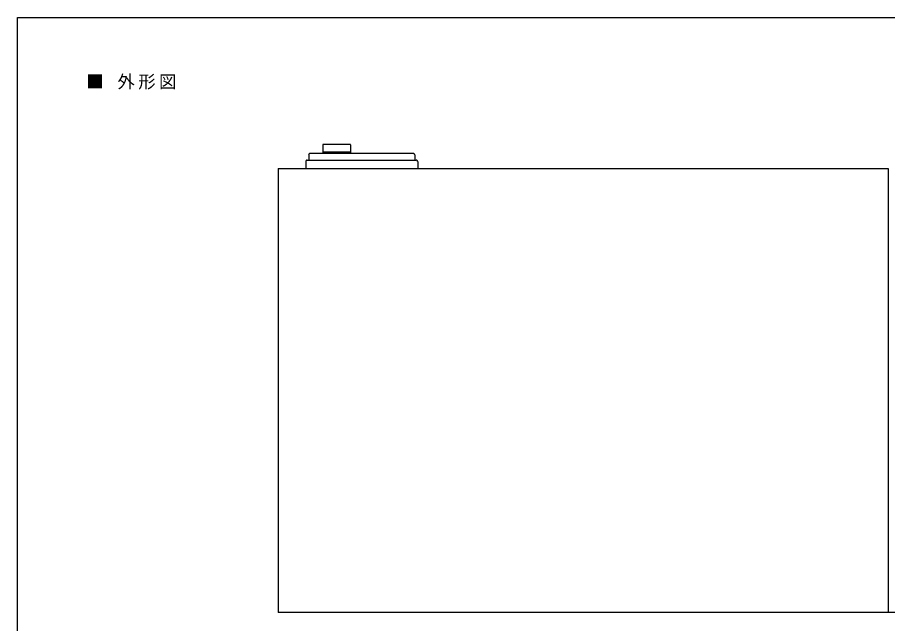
# Model space of a CAD drawing. Units: millimetres on the paper. Extents: x -142 to 142, y -98 to 91.
# Drawn here: x -141.8 to 7.7, y -12.7 to 91.4 of the extents above; entities that cross this region are included whole.
import ezdxf

# ---------------------------------------------------------------- set-up
doc = ezdxf.new("R2010")
doc.units = ezdxf.units.MM
doc.layers.add('0-0_0', color=4, linetype='Continuous')
doc.styles.add('ＭＳ ゴシック', font='')
doc.styles.get('ＭＳ ゴシック').set_extended_font_data('MS Gothic')

msp = doc.modelspace()

# ---------------------------------------------------------------- linework, layer by layer
at = {"layer": '0-0_0'}
for p, q in [((-89.357, 69.506), (-89.357, 68.009)), ((-84.661, 69.582), (-89.255, 69.582)), ((-84.56, 69.506), (-84.56, 68.009)), ((-91.742, 67.78), (-91.742, 66.917)), ((-73.775, 68.009), (-91.514, 68.009)), ((-84.56, 68.263), (-89.357, 68.263)), ((-73.521, 67.78), (-73.521, 66.917)), ((-92.225, 66.664), (-92.225, 65.471)), ((-91.996, 66.917), (-73.293, 66.917)), ((-73.038, 66.664), (-73.038, 65.471)), ((-97.021, 65.471), (-97.021, -10.789)), ((33.424, -10.789), (7.433, -10.789))]:
    msp.add_line(p, q, dxfattribs=at)
msp.add_lwpolyline([(-141.803, 91.405), (141.803, 91.405), (141.803, -98.28), (-141.803, -98.28)], close=True, dxfattribs=at)
for points in [[(-89.268, 69.607), (-89.284, 69.606), (-89.299, 69.602), (-89.313, 69.595), (-89.325, 69.586), (-89.336, 69.576), (-89.345, 69.563), (-89.351, 69.549), (-89.355, 69.534), (-89.357, 69.518)], [(-84.586, 69.518), (-84.587, 69.534), (-84.591, 69.549), (-84.598, 69.563), (-84.607, 69.576), (-84.617, 69.586), (-84.629, 69.595), (-84.643, 69.602), (-84.658, 69.606), (-84.674, 69.607)], [(-91.526, 68.034), (-91.57, 68.03), (-91.611, 68.019), (-91.648, 68.001), (-91.682, 67.977), (-91.711, 67.948), (-91.735, 67.914), (-91.753, 67.877), (-91.764, 67.836), (-91.768, 67.793)], [(-73.546, 67.793), (-73.55, 67.836), (-73.561, 67.877), (-73.579, 67.914), (-73.603, 67.948), (-73.632, 67.977), (-73.666, 68.001), (-73.704, 68.019), (-73.745, 68.03), (-73.788, 68.034)], [(-92.008, 66.917), (-92.052, 66.914), (-92.093, 66.902), (-92.13, 66.884), (-92.164, 66.861), (-92.193, 66.832), (-92.217, 66.798), (-92.235, 66.76), (-92.246, 66.719), (-92.25, 66.676)], [(-73.064, 66.676), (-73.068, 66.719), (-73.079, 66.76), (-73.097, 66.798), (-73.121, 66.832), (-73.15, 66.861), (-73.184, 66.884), (-73.221, 66.902), (-73.262, 66.914), (-73.306, 66.917)], [(-97.021, 65.471), (7.815, 65.471), (7.815, -10.789), (-97.021, -10.789)]]:
    msp.add_lwpolyline(points, dxfattribs=at)

# ---------------------------------------------------------------- texts
at = {"layer": '0-0_0', "insert": (-129.972, 79.006), "char_height": 2.199, "attachment_point": 7, "style": 'ＭＳ ゴシック'}
msp.add_mtext('\\T1.19;■\\~外形図', dxfattribs=at)

doc.saveas('drawing.dxf')
